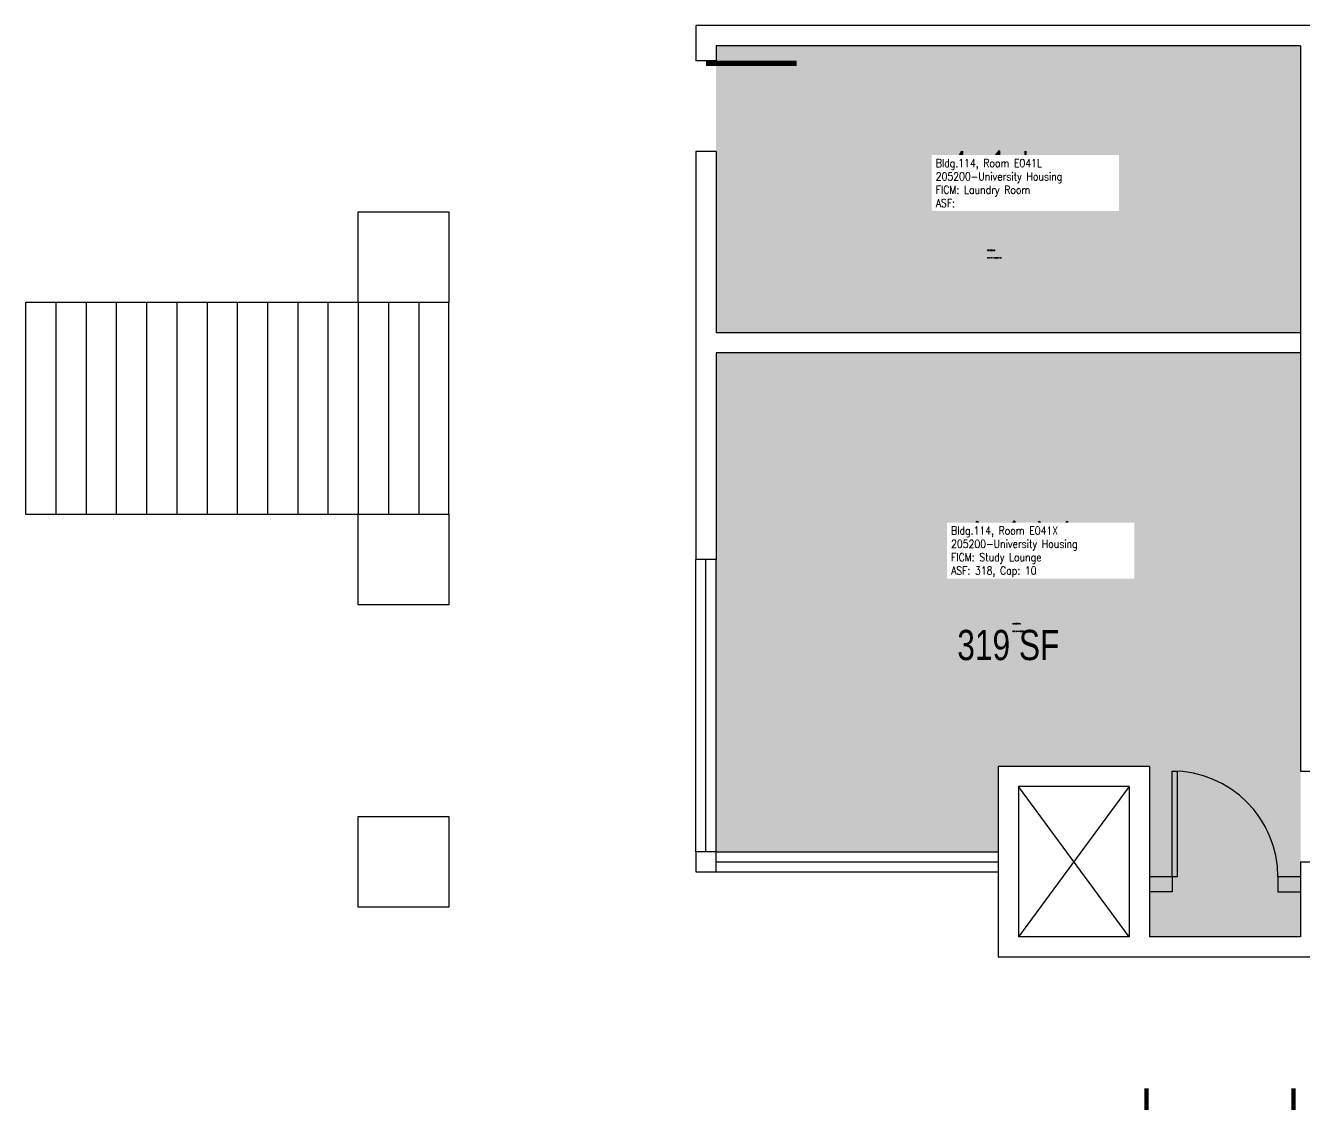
# Model space of a CAD drawing. Header units: inches. Extents: x 0 to 2044, y 0 to 2444.
# Drawn here: x 1042 to 1550, y 1948 to 2376 of the extents above; entities that cross this region are included whole.
import ezdxf
from ezdxf.enums import TextEntityAlignment as Align

# ---------------------------------------------------------------- set-up
doc = ezdxf.new("R2010")
doc.units = ezdxf.units.IN
doc.header["$LTSCALE"] = 10
doc.header["$MEASUREMENT"] = 0
for name, color, linetype in [('A-COLS', 5, 'CONTINUOUS'), ('A-DOOR', 2, 'CONTINUOUS'), ('A-GLAZ', 1, 'CONTINUOUS'), ('A-GLAZ-SILL', 2, 'CONTINUOUS'), ('A-IDEN-CNUM', 7, 'CONTINUOUS'), ('A-IDEN-RNUM', 7, 'CONTINUOUS'), ('A-IDEN-SNUM', 4, 'CONTINUOUS'), ('A-IDEN-VNUM', 4, 'CONTINUOUS'), ('A-SITE', 3, 'CONTINUOUS'), ('A-WALL', 7, 'CONTINUOUS'), ('AREA-TEXT', 3, 'CONTINUOUS'), ('Rooms-Category-Color', 7, 'CONTINUOUS'), ('Rooms-College-Color', 7, 'CONTINUOUS'), ('Rooms-Department-Color', 7, 'CONTINUOUS'), ('Rooms-Division-Color', 7, 'CONTINUOUS'), ('Rooms-Information', 7, 'CONTINUOUS')]:
    doc.layers.add(name, color=color, linetype=linetype)
doc.styles.add('AREA', font='arial.ttf', dxfattribs={"width": 0.75, "height": 24})
doc.styles.add('ROOMSNUMBER', font='txt.shx', dxfattribs={"height": 0.03})
doc.styles.add('ROOMVNUMBER', font='simplex.shx', dxfattribs={"width": 0.85})

msp = doc.modelspace()

# ---------------------------------------------------------------- hatches: boundary and pattern name
at = {"layer": 'Rooms-Category-Color', "true_color": 0x728ef3}
for points in [[(1548, 2368), (1548, 2254), (1316, 2254), (1316, 2368)], [(1316, 2246), (1548, 2246), (1548, 2014.13), (1488, 2014.13), (1488, 2081.88), (1428, 2081.88), (1428, 2048), (1316, 2048)]]:
    msp.add_hatch(color=171, dxfattribs=at).paths.add_polyline_path(points)
at = {"layer": 'Rooms-College-Color', "true_color": 0xadadad}
for points in [[(1548, 2368), (1548, 2254), (1316, 2254), (1316, 2368)], [(1316, 2246), (1548, 2246), (1548, 2014.13), (1488, 2014.13), (1488, 2081.88), (1428, 2081.88), (1428, 2048), (1316, 2048)]]:
    msp.add_hatch(color=253, dxfattribs=at).paths.add_polyline_path(points)
at = {"layer": 'Rooms-Department-Color', "true_color": 0x604aed}
for points in [[(1548, 2368), (1548, 2254), (1316, 2254), (1316, 2368)], [(1316, 2246), (1548, 2246), (1548, 2014.13), (1488, 2014.13), (1488, 2081.88), (1428, 2081.88), (1428, 2048), (1316, 2048)]]:
    msp.add_hatch(color=173, dxfattribs=at).paths.add_polyline_path(points)
at = {"layer": 'Rooms-Division-Color', "true_color": 0x604aed}
for points in [[(1548, 2368), (1548, 2254), (1316, 2254), (1316, 2368)], [(1316, 2246), (1548, 2246), (1548, 2014.13), (1488, 2014.13), (1488, 2081.88), (1428, 2081.88), (1428, 2048), (1316, 2048)]]:
    msp.add_hatch(color=173, dxfattribs=at).paths.add_polyline_path(points)

# ---------------------------------------------------------------- linework, layer by layer
at = {"layer": 'A-COLS'}
for points in [[(1174, 2266), (1174, 2302), (1210, 2302), (1210, 2266)], [(1174, 2146), (1174, 2182), (1210, 2182), (1210, 2146)], [(1174, 2026), (1174, 2062), (1210, 2062), (1210, 2026)]]:
    msp.add_lwpolyline(points, close=True, dxfattribs=at)
at = {"layer": 'A-DOOR'}
for p, q in [((1497, 2038), (1497, 2080)), ((1497, 2080), (1499, 2080)), ((1499, 2080), (1499, 2038)), ((1499, 2038), (1497, 2038))]:
    msp.add_line(p, q, dxfattribs=at)
for points in [[(1312, 2361, 2, 2, 0), (1348, 2361, 0, 0, -0.414214), (1312, 2326, 0, 0, -0.814237)], [(1486.83, 1924, 1.67, 1.67, 0), (1486.83, 1954, 0, 0, -0.414214), (1516, 1924, 0, 0, -0.814237)], [(1545.17, 1924, 1.67, 1.67, 0), (1545.17, 1954, 0, 0, 0.414214), (1516, 1924, 0, 0, 0.814237)]]:
    msp.add_lwpolyline(points, format="xyseb", dxfattribs=at)
msp.add_arc((1497, 2038), 42, 0, 90, dxfattribs=at)
at = {"layer": 'A-GLAZ'}
for p, q in [((1312, 2048), (1312, 2164)), ((1316, 2044), (1428, 2044))]:
    msp.add_line(p, q, dxfattribs=at)
at = {"layer": 'A-GLAZ-SILL'}
for p, q in [((1308, 2048), (1308, 2164)), ((1316, 2048), (1316, 2164)), ((1316, 2048), (1428, 2048)), ((1316, 2040), (1428, 2040))]:
    msp.add_line(p, q, dxfattribs=at)
at = {"layer": 'A-SITE'}
for p, q in [((1054, 2266), (1054, 2182)), ((1066, 2266), (1066, 2182)), ((1078, 2266), (1078, 2182)), ((1090, 2266), (1090, 2182)), ((1102, 2266), (1102, 2182)), ((1114, 2266), (1114, 2182)), ((1126, 2266), (1126, 2182)), ((1138, 2266), (1138, 2182)), ((1150, 2266), (1150, 2182)), ((1162, 2266), (1162, 2182)), ((1174, 2266), (1174, 2182)), ((1186, 2266), (1186, 2182)), ((1198, 2266), (1198, 2182))]:
    msp.add_line(p, q, dxfattribs=at)
msp.add_lwpolyline([(1042, 2182), (1210, 2182), (1210, 2266), (1042, 2266)], close=True, dxfattribs=at)
at = {"layer": 'A-WALL'}
for p, q in [((1556, 2376), (1308, 2376)), ((1308, 2376), (1308, 2362)), ((1548, 2368), (1316, 2368)), ((1316, 2368), (1316, 2362)), ((1548, 2368), (1548, 2254)), ((1316, 2362), (1308, 2362)), ((1316, 2326), (1308, 2326)), ((1308, 2326), (1308, 2164)), ((1316, 2326), (1316, 2254)), ((1548, 2254), (1316, 2254)), ((1548, 2254), (1548, 2080)), ((1548, 2246), (1316, 2246)), ((1316, 2246), (1316, 2164)), ((1316, 2164), (1308, 2164)), ((1428, 2081.88), (1428, 2006.13)), ((1488, 2081.88), (1428, 2081.88)), ((1488, 2081.88), (1488, 2014.13)), ((1548, 2080), (1556, 2080)), ((1480, 2014.13), (1436, 2073.88)), ((1480, 2073.88), (1436, 2014.13)), ((1436, 2073.88), (1436, 2014.13)), ((1480, 2073.88), (1436, 2073.88)), ((1480, 2073.88), (1480, 2014.13)), ((1548, 2044), (1556, 2044)), ((1548, 2044), (1556, 2044)), ((1548, 2044), (1548, 2014.13)), ((1497, 2038), (1488, 2038)), ((1497, 2038), (1497, 2032)), ((1548, 2038), (1539, 2038)), ((1539, 2038), (1539, 2032)), ((1497, 2032), (1488, 2032)), ((1539, 2032), (1548, 2032)), ((1480, 2014.13), (1436, 2014.13)), ((1548, 2014.13), (1488, 2014.13)), ((1556, 2006.13), (1428, 2006.13))]:
    msp.add_line(p, q, dxfattribs=at)
msp.add_lwpolyline([(1316, 2040), (1316, 2048), (1308, 2048), (1308, 2040)], close=True, dxfattribs=at)

# ---------------------------------------------------------------- texts
at = {"layer": 'A-IDEN-CNUM', "style": 'ROOMSNUMBER'}
for s, p in [('CAD #114-E_0041-0L', (1423.7, 2283.59)), ('CAD #114-E_0041-0X', (1433.75, 2135.31))]:
    msp.add_text(s, height=0.36, dxfattribs=at).set_placement(p)
at = {"layer": 'A-IDEN-RNUM', "style": 'ROOMSNUMBER'}
for s, p in [('0041-L0', (1423.7, 2286.59)), ('0041-X0', (1433.75, 2138.31))]:
    msp.add_text(s, height=0.36, dxfattribs=at).set_placement(p)
at = {"layer": 'A-IDEN-SNUM', "style": 'ROOMSNUMBER'}
for s, p in [('1140E041L0', (1423.7, 2286.59)), ('1140E041X0', (1433.75, 2138.31))]:
    msp.add_text(s, height=0.36, dxfattribs=at).set_placement(p)
at = {"layer": 'A-IDEN-VNUM', "style": 'ROOMVNUMBER', "width": 0.85}
for s, p in [('41L', (1403.2, 2303.91)), ('41X', (1409.28, 2156.97))]:
    msp.add_text(s, height=22.238, dxfattribs=at).set_placement(p)
at = {"layer": 'AREA-TEXT', "style": 'AREA', "width": 0.75}
for s, p in [('184 SF', (1432, 2311)), ('319 SF', (1432, 2130.06))]:
    msp.add_text(s, height=12, dxfattribs=at).set_placement(p, align=Align.MIDDLE_CENTER)

# ---------------------------------------------------------------- next in the draw order: texts
at = {"layer": 'Rooms-Information', "char_height": 3.1768, "width": 71.1604, "attachment_point": 7, "style": 'ROOMVNUMBER', "bg_fill": 3, "box_fill_scale": 1.5, "bg_fill_color": 256, "bg_fill_true_color": 13158600, "bg_fill_transparency": 0}
for s, insert in [('Bldg.114, Room E041L^M^J205200-University Housing^M^JFICM: Laundry Room^M^JASF: ', (1403.2, 2303.91)), ('Bldg.114, Room E041X^M^J205200-University Housing^M^JFICM: Study Lounge^M^JASF: 318, Cap: 10', (1409.28, 2156.97))]:
    msp.add_mtext(s, dxfattribs=dict(at, insert=insert))

doc.saveas('drawing.dxf')
